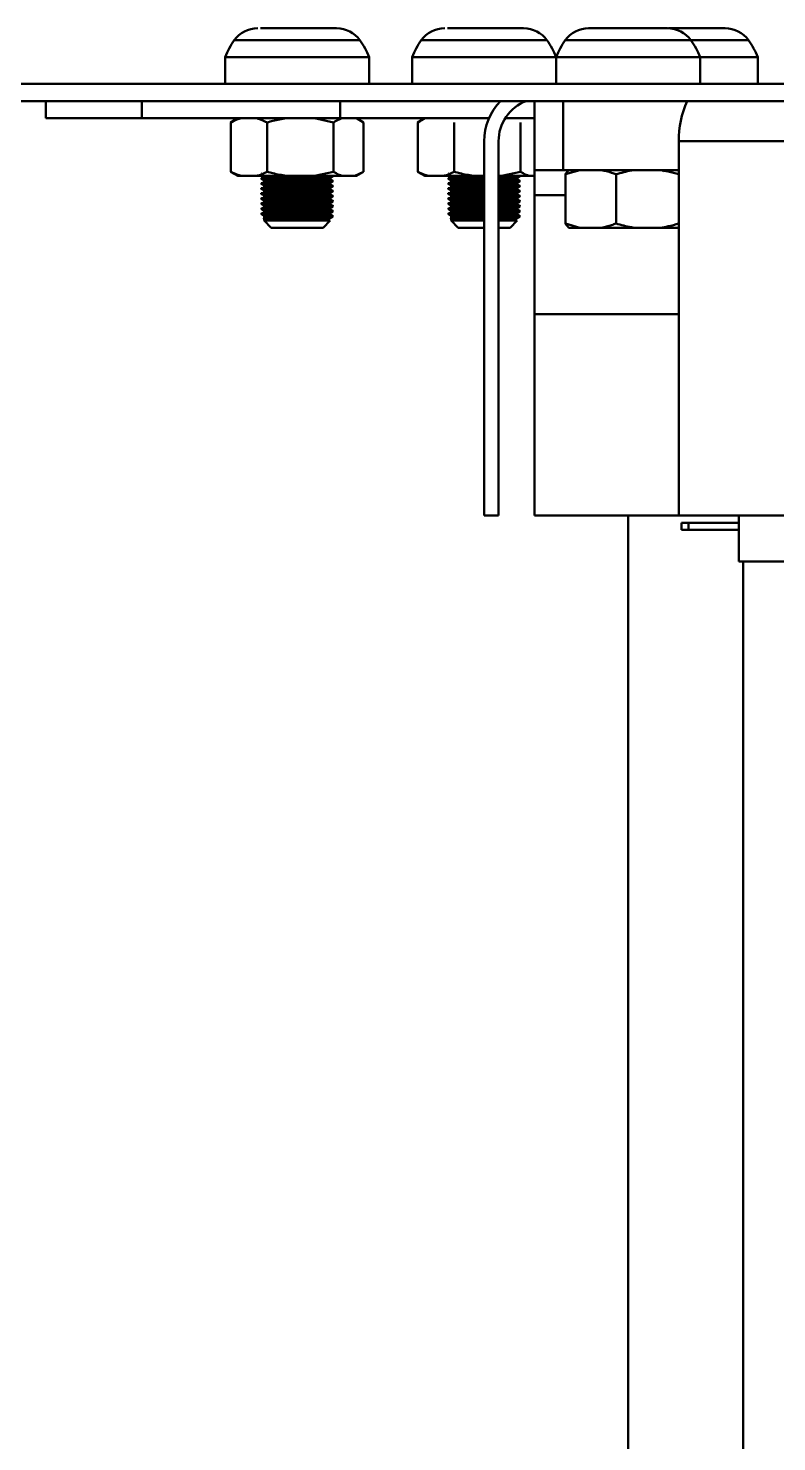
# Model space of a CAD drawing. Header units: millimetres. Extents: x 263 to 2983, y 441 to 2500.
# Drawn here: x 462.5 to 514.5, y 2391.8 to 2489.9 of the extents above; entities that cross this region are included whole.
import ezdxf

# ---------------------------------------------------------------- set-up
doc = ezdxf.new("R2010")
doc.units = ezdxf.units.MM
doc.header["$LTSCALE"] = 0.5
doc.layers.add('BOL', color=7, linetype='Continuous', lineweight=50)

msp = doc.modelspace()

# ---------------------------------------------------------------- linework, layer by layer
at = {"layer": 'BOL'}
for p, q in [((478.63, 2489.95), (482.205, 2489.95)), ((481.536, 2489.95), (481.976, 2489.95)), ((482.205, 2489.95), (483.903, 2489.95)), ((491.62, 2489.95), (495.196, 2489.95)), ((494.527, 2489.95), (494.966, 2489.95)), ((495.196, 2489.95), (496.894, 2489.95)), ((501.414, 2489.95), (503.321, 2489.95)), ((503.321, 2489.95), (506.764, 2489.95)), ((506.764, 2489.95), (506.894, 2489.95)), ((506.966, 2489.95), (507.606, 2489.95)), ((507.606, 2489.95), (510.838, 2489.95)), ((510.838, 2489.95), (510.894, 2489.95)), ((476.799, 2489.116), (477.127, 2489.116)), ((477.127, 2489.116), (485.528, 2489.116)), ((489.79, 2489.116), (490.118, 2489.116)), ((490.118, 2489.116), (498.518, 2489.116)), ((499.79, 2489.116), (502.827, 2489.116)), ((502.827, 2489.116), (508.518, 2489.116)), ((508.518, 2489.116), (512.518, 2489.116)), ((476.163, 2487.95), (476.163, 2486.096)), ((476.163, 2487.95), (476.539, 2487.95)), ((476.539, 2487.95), (486.163, 2487.95)), ((486.163, 2486.096), (486.163, 2487.95)), ((489.154, 2487.95), (489.154, 2486.096)), ((489.154, 2487.95), (489.53, 2487.95)), ((489.53, 2487.95), (499.154, 2487.95)), ((499.154, 2487.95), (499.154, 2486.096)), ((499.154, 2487.95), (502.633, 2487.95)), ((502.633, 2487.95), (509.154, 2487.95)), ((509.154, 2486.096), (509.154, 2487.95)), ((509.154, 2487.95), (513.154, 2487.95)), ((513.154, 2486.096), (513.154, 2487.95)), ((1174.154, 2486.096), (444.154, 2486.096)), ((1174.154, 2484.896), (444.154, 2484.896)), ((463.712, 2484.896), (463.712, 2483.696)), ((470.373, 2483.696), (470.373, 2484.896)), ((484.154, 2483.696), (484.154, 2484.896)), ((497.654, 2480.096), (497.654, 2484.896)), ((499.654, 2484.896), (499.654, 2480.096)), ((470.373, 2483.696), (463.712, 2483.696)), ((484.154, 2483.696), (470.373, 2483.696)), ((477.045, 2483.696), (476.545, 2483.407)), ((476.68, 2483.469), (476.552, 2483.407)), ((482.364, 2483.696), (483.69, 2483.407)), ((494.488, 2483.696), (484.154, 2483.696)), ((485.782, 2483.407), (485.282, 2483.696)), ((485.647, 2483.469), (485.775, 2483.407)), ((490.035, 2483.696), (489.535, 2483.407)), ((489.67, 2483.469), (489.542, 2483.407)), ((497.654, 2483.696), (495.616, 2483.696)), ((476.552, 2483.407), (476.552, 2479.985)), ((479.078, 2483.407), (479.078, 2479.985)), ((483.69, 2483.407), (483.69, 2479.985)), ((485.775, 2483.407), (485.775, 2479.985)), ((489.542, 2483.407), (489.542, 2479.985)), ((492.068, 2483.407), (492.068, 2479.985)), ((496.68, 2483.407), (496.68, 2479.985)), ((494.154, 2456.096), (494.154, 2482.096)), ((495.154, 2482.096), (495.154, 2456.096)), ((507.683, 2456.096), (507.683, 2482.096)), ((581.552, 2482.096), (507.683, 2482.096)), ((476.545, 2479.985), (477.045, 2479.696)), ((476.68, 2479.923), (476.552, 2479.985)), ((477.278, 2479.696), (477.045, 2479.696)), ((477.278, 2479.696), (478.352, 2479.696)), ((480.403, 2479.696), (478.352, 2479.696)), ((478.727, 2479.883), (478.702, 2479.869)), ((478.863, 2479.696), (478.863, 2479.637)), ((480.403, 2479.696), (482.364, 2479.696)), ((482.364, 2479.696), (483.69, 2479.985)), ((484.289, 2479.696), (482.364, 2479.696)), ((483.463, 2479.462), (483.463, 2479.548)), ((484.289, 2479.696), (485.176, 2479.696)), ((485.176, 2479.696), (485.775, 2479.985)), ((485.282, 2479.696), (485.176, 2479.696)), ((485.282, 2479.696), (485.782, 2479.985)), ((489.535, 2479.985), (490.035, 2479.696)), ((489.67, 2479.923), (489.542, 2479.985)), ((490.268, 2479.696), (490.035, 2479.696)), ((490.268, 2479.696), (491.342, 2479.696)), ((493.393, 2479.696), (491.342, 2479.696)), ((491.717, 2479.883), (491.692, 2479.869)), ((491.854, 2479.696), (491.854, 2479.637)), ((493.393, 2479.696), (494.154, 2479.696)), ((495.154, 2479.696), (495.355, 2479.696)), ((495.355, 2479.696), (496.68, 2479.985)), ((497.279, 2479.696), (495.355, 2479.696)), ((496.454, 2479.462), (496.454, 2479.548)), ((497.279, 2479.696), (497.654, 2479.696)), ((497.654, 2480.096), (499.654, 2480.096)), ((497.654, 2480.096), (497.654, 2478.365)), ((499.654, 2480.096), (507.683, 2480.096)), ((500.811, 2480.096), (499.801, 2479.807)), ((499.801, 2476.385), (499.801, 2479.807)), ((503.316, 2476.385), (503.316, 2479.807)), ((507.669, 2476.385), (507.669, 2479.807)), ((478.863, 2479.374), (478.863, 2479.287)), ((478.863, 2479.024), (478.863, 2478.937)), ((478.863, 2478.674), (478.863, 2478.587)), ((483.463, 2479.112), (483.463, 2479.198)), ((483.463, 2478.762), (483.463, 2478.848)), ((491.854, 2479.374), (491.854, 2479.287)), ((491.854, 2479.024), (491.854, 2478.937)), ((491.854, 2478.674), (491.854, 2478.587)), ((496.454, 2479.112), (496.454, 2479.198)), ((496.454, 2478.762), (496.454, 2478.848)), ((478.863, 2478.324), (478.863, 2478.237)), ((478.863, 2477.974), (478.863, 2477.887)), ((478.863, 2477.624), (478.863, 2477.537)), ((483.463, 2478.412), (483.463, 2478.498)), ((483.463, 2478.062), (483.463, 2478.148)), ((483.463, 2477.712), (483.463, 2477.798)), ((491.854, 2478.324), (491.854, 2478.237)), ((491.854, 2477.974), (491.854, 2477.887)), ((491.854, 2477.624), (491.854, 2477.537)), ((496.454, 2478.412), (496.454, 2478.498)), ((496.454, 2478.062), (496.454, 2478.148)), ((496.454, 2477.712), (496.454, 2477.798)), ((497.654, 2470.096), (497.654, 2478.365)), ((497.654, 2478.365), (499.801, 2478.365)), ((478.861, 2476.705), (478.861, 2476.749)), ((478.863, 2477.274), (478.863, 2477.187)), ((478.863, 2476.924), (478.863, 2476.751)), ((478.863, 2476.704), (478.863, 2476.596)), ((478.863, 2476.596), (479.363, 2476.096)), ((478.863, 2476.596), (483.463, 2476.596)), ((482.963, 2476.096), (483.463, 2476.596)), ((483.463, 2477.362), (483.463, 2477.448)), ((483.463, 2477.012), (483.463, 2477.098)), ((491.851, 2476.705), (491.851, 2476.749)), ((491.854, 2477.274), (491.854, 2477.187)), ((491.854, 2476.924), (491.854, 2476.751)), ((491.854, 2476.704), (491.854, 2476.596)), ((491.854, 2476.596), (492.354, 2476.096)), ((491.854, 2476.596), (492.027, 2476.596)), ((492.027, 2476.596), (494.154, 2476.596)), ((495.154, 2476.596), (496.454, 2476.596)), ((495.954, 2476.096), (496.454, 2476.596)), ((496.454, 2477.362), (496.454, 2477.448)), ((496.454, 2477.012), (496.454, 2477.098)), ((479.363, 2476.096), (482.963, 2476.096)), ((492.354, 2476.096), (492.489, 2476.096)), ((492.489, 2476.096), (494.154, 2476.096)), ((495.154, 2476.096), (495.954, 2476.096)), ((500.811, 2476.096), (499.801, 2476.385)), ((500.042, 2476.096), (500.811, 2476.096)), ((502.306, 2476.096), (500.811, 2476.096)), ((502.306, 2476.096), (504.567, 2476.096)), ((506.418, 2476.096), (504.567, 2476.096)), ((506.418, 2476.096), (507.658, 2476.096)), ((497.654, 2470.096), (507.683, 2470.096)), ((497.654, 2456.096), (497.654, 2470.096)), ((495.154, 2456.096), (494.154, 2456.096)), ((497.654, 2456.096), (507.683, 2456.096)), ((504.154, 2456.096), (504.154, 2283.896)), ((585.625, 2456.096), (507.683, 2456.096)), ((511.854, 2456.096), (511.854, 2452.896)), ((507.854, 2455.096), (507.854, 2455.596)), ((507.854, 2455.596), (508.354, 2455.596)), ((508.354, 2455.096), (507.854, 2455.096)), ((508.354, 2455.596), (508.354, 2455.096)), ((508.354, 2455.596), (511.854, 2455.596)), ((508.354, 2455.096), (511.854, 2455.096)), ((511.854, 2452.896), (541.654, 2452.896)), ((512.154, 2283.896), (512.154, 2452.896))]:
    msp.add_line(p, q, dxfattribs=at)
at = {"layer": 'BOL', "flags": 128}
for points in [[(478.861, 2476.749), (478.959, 2476.81), (479.036, 2476.858)], [(491.879, 2477.178), (491.786, 2477.124), (491.692, 2477.069)]]:
    msp.add_lwpolyline(points, dxfattribs=at)
at = {"layer": 'BOL'}
for centre, radius, start, end in [((478.424, 2487.95), 2, 90, 144.30754), ((483.903, 2487.95), 2, 35.69246, 90), ((491.414, 2487.95), 2, 90, 144.30754), ((496.894, 2487.95), 2, 35.69246, 90), ((501.414, 2487.95), 2, 90, 144.30754), ((506.894, 2487.95), 2, 35.69246, 90), ((510.894, 2487.95), 2, 35.69246, 90), ((481.163, 2485.981), 5.373, 144.30754, 158.51369), ((481.163, 2485.981), 5.373, 21.48631, 35.69246), ((494.154, 2485.981), 5.373, 144.30754, 158.51369), ((494.154, 2485.981), 5.373, 21.48631, 35.69246), ((504.154, 2485.981), 5.373, 144.30754, 158.51369), ((504.154, 2485.981), 5.373, 21.48631, 35.69246), ((508.154, 2485.981), 5.373, 21.48631, 35.69246), ((498.154, 2482.096), 4, 135.573, 180), ((498.154, 2482.096), 3, 111.03947, 180), ((514.203, 2482.223), 6.521, 155.80304, 181.11586)]:
    msp.add_arc(centre, radius, start, end, dxfattribs=at)
for points, knots in [([(476.552, 2483.407), (476.693, 2483.478), (476.933, 2483.597), (477.178, 2483.667), (477.278, 2483.696)], [0, 0, 0, 0, 0.592719, 1, 1, 1, 1]), ([(478.352, 2483.696), (478.388, 2483.686), (478.633, 2483.621), (478.873, 2483.506), (479.078, 2483.407)], [0, 0, 0, 0, 0.146023, 1, 1, 1, 1]), ([(479.078, 2483.407), (479.213, 2483.445), (479.649, 2483.568), (480.095, 2483.643), (480.403, 2483.696)], [0, 0, 0, 0, 0.30973, 1, 1, 1, 1]), ([(483.69, 2483.407), (483.751, 2483.445), (483.948, 2483.568), (484.15, 2483.643), (484.289, 2483.696)], [0, 0, 0, 0, 0.309702, 1, 1, 1, 1]), ([(476.552, 2479.985), (476.693, 2479.914), (476.933, 2479.795), (477.178, 2479.725), (477.278, 2479.696)], [0, 0, 0, 0, 0.592717, 1, 1, 1, 1]), ([(478.352, 2479.696), (478.388, 2479.705), (478.633, 2479.77), (478.873, 2479.886), (479.078, 2479.985)], [0, 0, 0, 0, 0.1460201, 1, 1, 1, 1]), ([(478.749, 2479.519), (478.718, 2479.522), (478.601, 2479.532), (478.808, 2479.548), (479.31, 2479.569), (480.068, 2479.591), (481.019, 2479.611), (482.063, 2479.634), (482.945, 2479.659), (483.494, 2479.677), (483.567, 2479.69), (483.597, 2479.696)], [0, 0, 0, 0, 0.043469, 0.170401, 0.285247, 0.403449, 0.517378, 0.654082, 0.791788, 0.911054, 1, 1, 1, 1]), ([(478.768, 2479.473), (478.729, 2479.476), (478.6, 2479.488), (478.805, 2479.505), (479.31, 2479.525), (480.068, 2479.547), (481.019, 2479.567), (482.062, 2479.591), (482.948, 2479.615), (483.527, 2479.635), (483.603, 2479.65), (483.641, 2479.657)], [0, 0, 0, 0, 0.052787, 0.174977, 0.285531, 0.399318, 0.50899, 0.640587, 0.773148, 0.887958, 1, 1, 1, 1]), ([(478.889, 2479.628), (478.858, 2479.61), (478.797, 2479.573), (478.734, 2479.537), (478.702, 2479.519)], [0, 0, 0, 0, 0.500899, 1, 1, 1, 1]), ([(478.869, 2479.637), (478.902, 2479.644), (478.965, 2479.658), (479.417, 2479.677), (479.851, 2479.69), (480.049, 2479.696)], [0, 0, 0, 0, 0.36866, 0.713314, 1, 1, 1, 1]), ([(478.869, 2479.374), (478.901, 2479.382), (478.962, 2479.396), (479.459, 2479.416), (480.149, 2479.438), (481.031, 2479.458), (481.993, 2479.481), (482.812, 2479.506), (483.348, 2479.526), (483.418, 2479.541), (483.453, 2479.548)], [0, 0, 0, 0, 0.125329, 0.242497, 0.363105, 0.479334, 0.618807, 0.759307, 0.880981, 1, 1, 1, 1]), ([(479.078, 2479.985), (479.213, 2479.947), (479.649, 2479.824), (480.095, 2479.748), (480.403, 2479.696)], [0, 0, 0, 0, 0.309726, 1, 1, 1, 1]), ([(483.462, 2479.548), (483.494, 2479.566), (483.557, 2479.602), (483.62, 2479.639), (483.652, 2479.657)], [0, 0, 0, 0, 0.498103, 1, 1, 1, 1]), ([(483.69, 2479.985), (483.751, 2479.947), (483.948, 2479.824), (484.15, 2479.748), (484.289, 2479.696)], [0, 0, 0, 0, 0.309698, 1, 1, 1, 1]), ([(489.542, 2479.985), (489.684, 2479.914), (489.923, 2479.795), (490.168, 2479.725), (490.268, 2479.696)], [0, 0, 0, 0, 0.59276, 1, 1, 1, 1]), ([(491.342, 2479.696), (491.378, 2479.705), (491.623, 2479.77), (491.863, 2479.886), (492.068, 2479.985)], [0, 0, 0, 0, 0.145944, 1, 1, 1, 1]), ([(491.739, 2479.519), (491.709, 2479.522), (491.591, 2479.532), (491.798, 2479.548), (492.301, 2479.569), (493.056, 2479.591), (493.727, 2479.605), (494.088, 2479.613), (494.154, 2479.615)], [0, 0, 0, 0, 0.080063, 0.313929, 0.525519, 0.743329, 0.953217, 1, 1, 1, 1]), ([(491.758, 2479.473), (491.719, 2479.476), (491.59, 2479.488), (491.796, 2479.505), (492.301, 2479.525), (493.056, 2479.547), (493.727, 2479.561), (494.088, 2479.569), (494.154, 2479.571)], [0, 0, 0, 0, 0.098954, 0.328018, 0.535263, 0.7486, 0.954177, 1, 1, 1, 1]), ([(491.879, 2479.628), (491.849, 2479.61), (491.788, 2479.573), (491.724, 2479.537), (491.692, 2479.519)], [0, 0, 0, 0, 0.500919, 1, 1, 1, 1]), ([(491.86, 2479.637), (491.892, 2479.644), (491.955, 2479.658), (492.408, 2479.677), (492.842, 2479.69), (493.039, 2479.696)], [0, 0, 0, 0, 0.368647, 0.71335, 1, 1, 1, 1]), ([(492.068, 2479.985), (492.203, 2479.947), (492.639, 2479.824), (493.085, 2479.748), (493.393, 2479.696)], [0, 0, 0, 0, 0.3097, 1, 1, 1, 1]), ([(495.154, 2479.638), (495.427, 2479.645), (495.978, 2479.66), (496.483, 2479.677), (496.556, 2479.69), (496.588, 2479.696)], [0, 0, 0, 0, 0.360623, 0.726893, 1, 1, 1, 1]), ([(495.154, 2479.594), (495.428, 2479.602), (495.98, 2479.616), (496.515, 2479.635), (496.593, 2479.65), (496.631, 2479.657)], [0, 0, 0, 0, 0.332591, 0.670391, 1, 1, 1, 1]), ([(495.154, 2479.487), (495.379, 2479.494), (495.861, 2479.508), (496.335, 2479.526), (496.407, 2479.541), (496.443, 2479.548)], [0, 0, 0, 0, 0.307828, 0.657716, 1, 1, 1, 1]), ([(496.453, 2479.548), (496.484, 2479.566), (496.547, 2479.602), (496.611, 2479.639), (496.642, 2479.657)], [0, 0, 0, 0, 0.498081, 1, 1, 1, 1]), ([(496.68, 2479.985), (496.741, 2479.947), (496.938, 2479.824), (497.14, 2479.748), (497.279, 2479.696)], [0, 0, 0, 0, 0.309731, 1, 1, 1, 1]), ([(499.801, 2479.807), (499.826, 2479.845), (499.905, 2479.968), (499.986, 2480.043), (500.042, 2480.096)], [0, 0, 0, 0, 0.309671, 1, 1, 1, 1]), ([(503.316, 2479.807), (503.213, 2479.845), (502.881, 2479.968), (502.541, 2480.043), (502.306, 2480.096)], [0, 0, 0, 0, 0.309665, 1, 1, 1, 1]), ([(504.567, 2480.096), (504.505, 2480.086), (504.083, 2480.021), (503.669, 2479.906), (503.316, 2479.807)], [0, 0, 0, 0, 0.146025, 1, 1, 1, 1]), ([(507.669, 2479.807), (507.424, 2479.878), (507.012, 2479.997), (506.59, 2480.067), (506.418, 2480.096)], [0, 0, 0, 0, 0.592739, 1, 1, 1, 1]), ([(506.64, 2480.007), (506.609, 2480.025), (506.557, 2480.055), (506.506, 2480.085), (506.486, 2480.096)], [0, 0, 0, 0, 0.61434, 1, 1, 1, 1]), ([(478.748, 2479.169), (478.718, 2479.172), (478.601, 2479.182), (478.808, 2479.198), (479.31, 2479.219), (480.068, 2479.241), (481.02, 2479.261), (482.058, 2479.284), (482.961, 2479.309), (483.497, 2479.329), (483.714, 2479.346), (483.641, 2479.354), (483.634, 2479.355)], [0, 0, 0, 0, 0.041411, 0.162501, 0.272061, 0.384824, 0.49351, 0.623923, 0.755291, 0.869069, 0.987505, 1, 1, 1, 1]), ([(478.748, 2478.819), (478.718, 2478.822), (478.601, 2478.832), (478.808, 2478.848), (479.31, 2478.869), (480.068, 2478.891), (481.02, 2478.911), (482.058, 2478.934), (482.961, 2478.959), (483.497, 2478.979), (483.714, 2478.996), (483.641, 2479.004), (483.634, 2479.005)], [0, 0, 0, 0, 0.041366, 0.16246, 0.272024, 0.38479, 0.493479, 0.623896, 0.755268, 0.869049, 0.98749, 1, 1, 1, 1]), ([(478.748, 2478.469), (478.718, 2478.472), (478.601, 2478.482), (478.808, 2478.498), (479.31, 2478.519), (480.068, 2478.541), (481.02, 2478.561), (482.058, 2478.584), (482.961, 2478.609), (483.497, 2478.629), (483.714, 2478.646), (483.641, 2478.654), (483.634, 2478.655)], [0, 0, 0, 0, 0.04131, 0.162409, 0.271978, 0.384749, 0.493443, 0.623865, 0.755243, 0.869029, 0.987475, 1, 1, 1, 1]), ([(478.768, 2479.123), (478.729, 2479.126), (478.6, 2479.138), (478.805, 2479.155), (479.31, 2479.175), (480.068, 2479.197), (481.019, 2479.217), (482.062, 2479.241), (482.948, 2479.265), (483.527, 2479.285), (483.603, 2479.3), (483.641, 2479.307)], [0, 0, 0, 0, 0.052729, 0.174924, 0.285484, 0.399276, 0.508953, 0.640556, 0.773123, 0.887939, 1, 1, 1, 1]), ([(478.768, 2478.773), (478.729, 2478.776), (478.6, 2478.788), (478.805, 2478.805), (479.31, 2478.825), (480.068, 2478.847), (481.019, 2478.867), (482.062, 2478.891), (482.948, 2478.915), (483.527, 2478.935), (483.603, 2478.95), (483.641, 2478.957)], [0, 0, 0, 0, 0.052671, 0.174872, 0.285437, 0.399234, 0.508916, 0.640524, 0.773097, 0.887918, 1, 1, 1, 1]), ([(478.768, 2478.423), (478.729, 2478.426), (478.6, 2478.438), (478.805, 2478.455), (479.31, 2478.475), (480.068, 2478.497), (481.019, 2478.517), (482.062, 2478.541), (482.948, 2478.565), (483.527, 2478.585), (483.603, 2478.6), (483.641, 2478.607)], [0, 0, 0, 0, 0.052614, 0.174822, 0.285394, 0.399197, 0.508886, 0.640503, 0.773084, 0.887911, 1, 1, 1, 1]), ([(478.889, 2479.278), (478.858, 2479.26), (478.797, 2479.223), (478.734, 2479.187), (478.702, 2479.169)], [0, 0, 0, 0, 0.500857, 1, 1, 1, 1]), ([(478.889, 2478.928), (478.858, 2478.91), (478.797, 2478.874), (478.733, 2478.837), (478.702, 2478.819)], [0, 0, 0, 0, 0.500702, 1, 1, 1, 1]), ([(478.889, 2478.578), (478.858, 2478.56), (478.796, 2478.524), (478.733, 2478.487), (478.702, 2478.469)], [0, 0, 0, 0, 0.500546, 1, 1, 1, 1]), ([(478.717, 2479.473), (478.748, 2479.455), (478.812, 2479.418), (478.873, 2479.382), (478.903, 2479.364)], [0, 0, 0, 0, 0.5011184, 1, 1, 1, 1]), ([(478.717, 2479.123), (478.748, 2479.105), (478.812, 2479.068), (478.873, 2479.032), (478.903, 2479.014)], [0, 0, 0, 0, 0.500896, 1, 1, 1, 1]), ([(478.717, 2478.773), (478.748, 2478.755), (478.811, 2478.718), (478.873, 2478.682), (478.903, 2478.664)], [0, 0, 0, 0, 0.500914, 1, 1, 1, 1]), ([(478.869, 2479.287), (478.901, 2479.294), (478.962, 2479.308), (479.459, 2479.328), (480.149, 2479.35), (481.031, 2479.37), (481.99, 2479.394), (482.824, 2479.418), (483.319, 2479.438), (483.52, 2479.455), (483.453, 2479.463), (483.447, 2479.464)], [0, 0, 0, 0, 0.122894, 0.237787, 0.356052, 0.470024, 0.606788, 0.744559, 0.863869, 0.988074, 1, 1, 1, 1]), ([(478.869, 2479.024), (478.901, 2479.032), (478.962, 2479.046), (479.459, 2479.066), (480.149, 2479.088), (481.031, 2479.108), (481.993, 2479.131), (482.812, 2479.156), (483.348, 2479.176), (483.418, 2479.191), (483.453, 2479.198)], [0, 0, 0, 0, 0.125318, 0.242476, 0.363074, 0.479293, 0.618755, 0.759242, 0.880906, 1, 1, 1, 1]), ([(478.869, 2478.937), (478.901, 2478.944), (478.962, 2478.958), (479.459, 2478.978), (480.149, 2479), (481.031, 2479.02), (481.99, 2479.044), (482.824, 2479.068), (483.319, 2479.088), (483.52, 2479.105), (483.453, 2479.113), (483.447, 2479.114)], [0, 0, 0, 0, 0.122884, 0.237767, 0.356023, 0.469985, 0.606738, 0.744498, 0.863798, 0.987992, 1, 1, 1, 1]), ([(478.869, 2478.674), (478.901, 2478.682), (478.962, 2478.696), (479.459, 2478.716), (480.149, 2478.738), (481.031, 2478.758), (481.993, 2478.781), (482.812, 2478.806), (483.348, 2478.826), (483.418, 2478.841), (483.453, 2478.848)], [0, 0, 0, 0, 0.125307, 0.242455, 0.363043, 0.479252, 0.618702, 0.759177, 0.88083, 1, 1, 1, 1]), ([(478.869, 2478.587), (478.901, 2478.594), (478.962, 2478.608), (479.459, 2478.628), (480.149, 2478.65), (481.031, 2478.67), (481.99, 2478.694), (482.824, 2478.718), (483.32, 2478.738), (483.52, 2478.755), (483.453, 2478.763), (483.447, 2478.764)], [0, 0, 0, 0, 0.122874, 0.237747, 0.355993, 0.469946, 0.606687, 0.744435, 0.863726, 0.98791, 1, 1, 1, 1]), ([(483.462, 2479.198), (483.494, 2479.216), (483.557, 2479.252), (483.62, 2479.289), (483.652, 2479.307)], [0, 0, 0, 0, 0.498191, 1, 1, 1, 1]), ([(483.462, 2478.848), (483.494, 2478.866), (483.557, 2478.902), (483.62, 2478.939), (483.652, 2478.957)], [0, 0, 0, 0, 0.498515, 1, 1, 1, 1]), ([(483.462, 2478.498), (483.494, 2478.516), (483.557, 2478.552), (483.62, 2478.589), (483.652, 2478.607)], [0, 0, 0, 0, 0.498837, 1, 1, 1, 1]), ([(483.651, 2479.355), (483.62, 2479.373), (483.557, 2479.409), (483.495, 2479.445), (483.463, 2479.463)], [0, 0, 0, 0, 0.5032787, 1, 1, 1, 1]), ([(483.651, 2479.005), (483.62, 2479.023), (483.557, 2479.059), (483.494, 2479.095), (483.463, 2479.113)], [0, 0, 0, 0, 0.503565, 1, 1, 1, 1]), ([(483.651, 2478.655), (483.62, 2478.673), (483.557, 2478.709), (483.494, 2478.745), (483.463, 2478.763)], [0, 0, 0, 0, 0.503838, 1, 1, 1, 1]), ([(491.739, 2479.169), (491.709, 2479.172), (491.591, 2479.182), (491.798, 2479.198), (492.301, 2479.219), (493.056, 2479.241), (493.727, 2479.255), (494.088, 2479.263), (494.154, 2479.265)], [0, 0, 0, 0, 0.079982, 0.313868, 0.525477, 0.743306, 0.953213, 1, 1, 1, 1]), ([(491.739, 2478.819), (491.709, 2478.822), (491.591, 2478.832), (491.798, 2478.848), (492.301, 2478.869), (493.056, 2478.891), (493.727, 2478.905), (494.088, 2478.913), (494.154, 2478.915)], [0, 0, 0, 0, 0.079879, 0.313791, 0.525424, 0.743278, 0.953207, 1, 1, 1, 1]), ([(491.739, 2478.469), (491.709, 2478.472), (491.591, 2478.482), (491.798, 2478.498), (492.301, 2478.519), (493.056, 2478.541), (493.727, 2478.555), (494.088, 2478.563), (494.154, 2478.565)], [0, 0, 0, 0, 0.079798, 0.313731, 0.525382, 0.743255, 0.953203, 1, 1, 1, 1]), ([(491.758, 2479.123), (491.719, 2479.126), (491.59, 2479.138), (491.796, 2479.155), (492.301, 2479.175), (493.056, 2479.197), (493.727, 2479.211), (494.088, 2479.219), (494.154, 2479.221)], [0, 0, 0, 0, 0.098853, 0.327942, 0.53521, 0.748571, 0.954172, 1, 1, 1, 1]), ([(491.758, 2478.773), (491.719, 2478.776), (491.59, 2478.788), (491.796, 2478.805), (492.301, 2478.825), (493.056, 2478.847), (493.727, 2478.861), (494.088, 2478.869), (494.154, 2478.871)], [0, 0, 0, 0, 0.098754, 0.327868, 0.535159, 0.748544, 0.954167, 1, 1, 1, 1]), ([(491.879, 2479.278), (491.849, 2479.26), (491.787, 2479.223), (491.724, 2479.187), (491.692, 2479.169)], [0, 0, 0, 0, 0.5008009, 1, 1, 1, 1]), ([(491.879, 2478.928), (491.848, 2478.91), (491.787, 2478.874), (491.724, 2478.837), (491.692, 2478.819)], [0, 0, 0, 0, 0.5007266, 1, 1, 1, 1]), ([(491.879, 2478.578), (491.848, 2478.56), (491.787, 2478.524), (491.724, 2478.487), (491.692, 2478.469)], [0, 0, 0, 0, 0.500574, 1, 1, 1, 1]), ([(491.707, 2479.473), (491.739, 2479.455), (491.802, 2479.418), (491.863, 2479.382), (491.894, 2479.364)], [0, 0, 0, 0, 0.501155, 1, 1, 1, 1]), ([(491.707, 2479.123), (491.739, 2479.105), (491.802, 2479.068), (491.863, 2479.032), (491.894, 2479.014)], [0, 0, 0, 0, 0.50101, 1, 1, 1, 1]), ([(491.707, 2478.773), (491.739, 2478.755), (491.802, 2478.718), (491.863, 2478.682), (491.894, 2478.664)], [0, 0, 0, 0, 0.500719, 1, 1, 1, 1]), ([(491.86, 2479.374), (491.891, 2479.382), (491.952, 2479.396), (492.45, 2479.416), (493.138, 2479.438), (493.759, 2479.452), (494.093, 2479.46), (494.154, 2479.462)], [0, 0, 0, 0, 0.24805, 0.479989, 0.718685, 0.948736, 1, 1, 1, 1]), ([(491.86, 2479.287), (491.891, 2479.294), (491.952, 2479.308), (492.45, 2479.328), (493.138, 2479.351), (493.759, 2479.364), (494.093, 2479.373), (494.154, 2479.374)], [0, 0, 0, 0, 0.24805, 0.479989, 0.718685, 0.948736, 1, 1, 1, 1]), ([(491.86, 2479.024), (491.891, 2479.032), (491.952, 2479.046), (492.45, 2479.066), (493.138, 2479.088), (493.759, 2479.102), (494.093, 2479.11), (494.154, 2479.112)], [0, 0, 0, 0, 0.24805, 0.479989, 0.718685, 0.948736, 1, 1, 1, 1]), ([(491.86, 2478.937), (491.891, 2478.944), (491.952, 2478.958), (492.45, 2478.978), (493.138, 2479.001), (493.759, 2479.014), (494.093, 2479.023), (494.154, 2479.024)], [0, 0, 0, 0, 0.24805, 0.479989, 0.718685, 0.948736, 1, 1, 1, 1]), ([(491.86, 2478.674), (491.891, 2478.682), (491.952, 2478.696), (492.45, 2478.716), (493.138, 2478.738), (493.759, 2478.752), (494.093, 2478.76), (494.154, 2478.762)], [0, 0, 0, 0, 0.24805, 0.479989, 0.718685, 0.948736, 1, 1, 1, 1]), ([(491.86, 2478.587), (491.891, 2478.594), (491.952, 2478.608), (492.45, 2478.628), (493.138, 2478.651), (493.759, 2478.664), (494.093, 2478.673), (494.154, 2478.674)], [0, 0, 0, 0, 0.24805, 0.479989, 0.718685, 0.948736, 1, 1, 1, 1]), ([(495.154, 2479.4), (495.382, 2479.406), (495.87, 2479.42), (496.306, 2479.438), (496.51, 2479.455), (496.443, 2479.463), (496.438, 2479.464)], [0, 0, 0, 0, 0.291241, 0.622275, 0.966915, 1, 1, 1, 1]), ([(495.154, 2479.288), (495.431, 2479.295), (495.99, 2479.31), (496.485, 2479.329), (496.704, 2479.346), (496.631, 2479.354), (496.624, 2479.355)], [0, 0, 0, 0, 0.314027, 0.632972, 0.964975, 1, 1, 1, 1]), ([(495.154, 2479.244), (495.428, 2479.252), (495.98, 2479.266), (496.515, 2479.285), (496.593, 2479.3), (496.631, 2479.307)], [0, 0, 0, 0, 0.332576, 0.67036, 1, 1, 1, 1]), ([(495.154, 2479.137), (495.379, 2479.144), (495.861, 2479.158), (496.335, 2479.176), (496.407, 2479.191), (496.443, 2479.198)], [0, 0, 0, 0, 0.3077527, 0.6575549, 1, 1, 1, 1]), ([(495.154, 2479.05), (495.382, 2479.056), (495.87, 2479.07), (496.306, 2479.088), (496.51, 2479.105), (496.443, 2479.113), (496.437, 2479.114)], [0, 0, 0, 0, 0.291173, 0.622131, 0.966691, 1, 1, 1, 1]), ([(495.154, 2478.938), (495.431, 2478.945), (495.99, 2478.96), (496.485, 2478.979), (496.704, 2478.996), (496.631, 2479.004), (496.624, 2479.005)], [0, 0, 0, 0, 0.314013, 0.632945, 0.964933, 1, 1, 1, 1]), ([(495.154, 2478.894), (495.428, 2478.902), (495.98, 2478.916), (496.515, 2478.935), (496.593, 2478.95), (496.631, 2478.957)], [0, 0, 0, 0, 0.332562, 0.670332, 1, 1, 1, 1]), ([(495.154, 2478.787), (495.379, 2478.794), (495.861, 2478.808), (496.335, 2478.826), (496.407, 2478.841), (496.443, 2478.848)], [0, 0, 0, 0, 0.307692, 0.657424, 1, 1, 1, 1]), ([(495.154, 2478.7), (495.382, 2478.706), (495.87, 2478.72), (496.306, 2478.738), (496.51, 2478.755), (496.443, 2478.763), (496.437, 2478.764)], [0, 0, 0, 0, 0.2911056, 0.6219862, 0.966466, 1, 1, 1, 1]), ([(495.154, 2478.588), (495.431, 2478.595), (495.99, 2478.61), (496.485, 2478.629), (496.704, 2478.646), (496.631, 2478.654), (496.624, 2478.655)], [0, 0, 0, 0, 0.314001, 0.632919, 0.964894, 1, 1, 1, 1]), ([(495.154, 2478.544), (495.428, 2478.552), (495.98, 2478.566), (496.515, 2478.585), (496.593, 2478.6), (496.631, 2478.607)], [0, 0, 0, 0, 0.3325478, 0.6703036, 1, 1, 1, 1]), ([(496.453, 2479.198), (496.484, 2479.216), (496.547, 2479.252), (496.611, 2479.289), (496.642, 2479.307)], [0, 0, 0, 0, 0.498406, 1, 1, 1, 1]), ([(496.453, 2478.848), (496.484, 2478.866), (496.547, 2478.902), (496.611, 2478.939), (496.642, 2478.957)], [0, 0, 0, 0, 0.498496, 1, 1, 1, 1]), ([(496.453, 2478.498), (496.484, 2478.516), (496.547, 2478.552), (496.611, 2478.589), (496.642, 2478.607)], [0, 0, 0, 0, 0.498824, 1, 1, 1, 1]), ([(496.642, 2479.355), (496.61, 2479.373), (496.547, 2479.409), (496.485, 2479.445), (496.454, 2479.463)], [0, 0, 0, 0, 0.5032787, 1, 1, 1, 1]), ([(496.642, 2479.005), (496.61, 2479.023), (496.547, 2479.059), (496.485, 2479.095), (496.454, 2479.113)], [0, 0, 0, 0, 0.503565, 1, 1, 1, 1]), ([(496.642, 2478.655), (496.61, 2478.673), (496.547, 2478.709), (496.485, 2478.745), (496.454, 2478.763)], [0, 0, 0, 0, 0.503616, 1, 1, 1, 1]), ([(478.748, 2478.119), (478.718, 2478.122), (478.601, 2478.132), (478.808, 2478.148), (479.31, 2478.169), (480.068, 2478.191), (481.02, 2478.211), (482.058, 2478.234), (482.961, 2478.259), (483.497, 2478.279), (483.714, 2478.296), (483.641, 2478.304), (483.634, 2478.305)], [0, 0, 0, 0, 0.041265, 0.162366, 0.271937, 0.38471, 0.493405, 0.62383, 0.75521, 0.868997, 0.987445, 1, 1, 1, 1]), ([(478.748, 2477.769), (478.718, 2477.772), (478.601, 2477.782), (478.808, 2477.798), (479.31, 2477.819), (480.068, 2477.841), (481.02, 2477.861), (482.058, 2477.884), (482.961, 2477.909), (483.498, 2477.929), (483.714, 2477.946), (483.641, 2477.954), (483.634, 2477.955)], [0, 0, 0, 0, 0.041207, 0.162314, 0.271889, 0.384667, 0.493368, 0.623798, 0.755184, 0.868977, 0.98743, 1, 1, 1, 1]), ([(478.748, 2477.419), (478.718, 2477.422), (478.601, 2477.432), (478.808, 2477.448), (479.31, 2477.469), (480.068, 2477.491), (481.02, 2477.511), (482.058, 2477.534), (482.961, 2477.559), (483.497, 2477.579), (483.714, 2477.596), (483.641, 2477.604), (483.633, 2477.605)], [0, 0, 0, 0, 0.041165, 0.162275, 0.271853, 0.384634, 0.493338, 0.623772, 0.755162, 0.868958, 0.987414, 1, 1, 1, 1]), ([(478.768, 2478.073), (478.729, 2478.076), (478.6, 2478.088), (478.805, 2478.105), (479.31, 2478.125), (480.068, 2478.147), (481.019, 2478.167), (482.062, 2478.191), (482.948, 2478.215), (483.527, 2478.235), (483.603, 2478.25), (483.641, 2478.257)], [0, 0, 0, 0, 0.052571, 0.174783, 0.285358, 0.399165, 0.508857, 0.640478, 0.773062, 0.887893, 1, 1, 1, 1]), ([(478.767, 2477.723), (478.729, 2477.726), (478.6, 2477.738), (478.805, 2477.755), (479.31, 2477.775), (480.068, 2477.797), (481.019, 2477.817), (482.062, 2477.841), (482.948, 2477.865), (483.527, 2477.885), (483.603, 2477.9), (483.641, 2477.907)], [0, 0, 0, 0, 0.052514, 0.174731, 0.285311, 0.399122, 0.508819, 0.640446, 0.773037, 0.887873, 1, 1, 1, 1]), ([(478.767, 2477.373), (478.729, 2477.376), (478.6, 2477.388), (478.805, 2477.405), (479.31, 2477.425), (480.068, 2477.447), (481.019, 2477.467), (482.062, 2477.491), (482.948, 2477.515), (483.527, 2477.535), (483.603, 2477.55), (483.641, 2477.557)], [0, 0, 0, 0, 0.052456, 0.174678, 0.285263, 0.399081, 0.508783, 0.640415, 0.773012, 0.887853, 1, 1, 1, 1]), ([(478.889, 2478.228), (478.858, 2478.21), (478.796, 2478.174), (478.733, 2478.137), (478.702, 2478.119)], [0, 0, 0, 0, 0.500468, 1, 1, 1, 1]), ([(478.889, 2477.878), (478.858, 2477.86), (478.796, 2477.824), (478.733, 2477.787), (478.702, 2477.769)], [0, 0, 0, 0, 0.500312, 1, 1, 1, 1]), ([(478.717, 2478.423), (478.748, 2478.405), (478.811, 2478.368), (478.873, 2478.332), (478.903, 2478.314)], [0, 0, 0, 0, 0.500701, 1, 1, 1, 1]), ([(478.717, 2478.073), (478.748, 2478.055), (478.811, 2478.018), (478.873, 2477.982), (478.903, 2477.964)], [0, 0, 0, 0, 0.500606, 1, 1, 1, 1]), ([(478.717, 2477.723), (478.748, 2477.705), (478.811, 2477.668), (478.872, 2477.632), (478.903, 2477.614)], [0, 0, 0, 0, 0.5003579, 1, 1, 1, 1]), ([(478.869, 2478.324), (478.901, 2478.332), (478.962, 2478.346), (479.459, 2478.366), (480.149, 2478.388), (481.031, 2478.408), (481.993, 2478.431), (482.812, 2478.456), (483.348, 2478.476), (483.418, 2478.491), (483.453, 2478.498)], [0, 0, 0, 0, 0.125299, 0.242439, 0.363018, 0.479219, 0.618659, 0.759125, 0.88077, 1, 1, 1, 1]), ([(478.869, 2478.237), (478.901, 2478.244), (478.962, 2478.258), (479.459, 2478.278), (480.149, 2478.3), (481.031, 2478.32), (481.99, 2478.344), (482.824, 2478.368), (483.32, 2478.388), (483.52, 2478.405), (483.453, 2478.413), (483.447, 2478.414)], [0, 0, 0, 0, 0.122864, 0.237727, 0.355963, 0.469906, 0.606637, 0.744373, 0.863654, 0.987827, 1, 1, 1, 1]), ([(478.869, 2477.974), (478.901, 2477.982), (478.962, 2477.996), (479.459, 2478.016), (480.149, 2478.038), (481.031, 2478.058), (481.993, 2478.081), (482.812, 2478.106), (483.348, 2478.126), (483.418, 2478.141), (483.453, 2478.148)], [0, 0, 0, 0, 0.125288, 0.2424179, 0.3629866, 0.4791779, 0.618606, 0.7590601, 0.8806943, 1, 1, 1, 1]), ([(478.869, 2477.887), (478.901, 2477.894), (478.962, 2477.908), (479.459, 2477.928), (480.149, 2477.95), (481.031, 2477.97), (481.99, 2477.994), (482.824, 2478.018), (483.32, 2478.038), (483.52, 2478.055), (483.453, 2478.063), (483.447, 2478.064)], [0, 0, 0, 0, 0.122855, 0.237711, 0.355939, 0.469874, 0.606595, 0.744323, 0.863595, 0.98776, 1, 1, 1, 1]), ([(478.869, 2477.624), (478.901, 2477.632), (478.962, 2477.646), (479.459, 2477.666), (480.149, 2477.688), (481.031, 2477.708), (481.993, 2477.731), (482.812, 2477.756), (483.348, 2477.776), (483.418, 2477.791), (483.453, 2477.798)], [0, 0, 0, 0, 0.125277, 0.242397, 0.362956, 0.479137, 0.618553, 0.758995, 0.880619, 1, 1, 1, 1]), ([(478.869, 2477.537), (478.901, 2477.544), (478.962, 2477.558), (479.459, 2477.578), (480.149, 2477.6), (481.031, 2477.62), (481.99, 2477.644), (482.824, 2477.668), (483.32, 2477.688), (483.52, 2477.705), (483.453, 2477.713), (483.447, 2477.714)], [0, 0, 0, 0, 0.122845, 0.237691, 0.355909, 0.469835, 0.606545, 0.74426, 0.863523, 0.987677, 1, 1, 1, 1]), ([(483.462, 2478.148), (483.494, 2478.166), (483.557, 2478.202), (483.62, 2478.239), (483.652, 2478.257)], [0, 0, 0, 0, 0.498961, 1, 1, 1, 1]), ([(483.462, 2477.798), (483.494, 2477.816), (483.557, 2477.852), (483.62, 2477.889), (483.652, 2477.907)], [0, 0, 0, 0, 0.499288, 1, 1, 1, 1]), ([(483.462, 2477.448), (483.494, 2477.466), (483.557, 2477.502), (483.62, 2477.539), (483.652, 2477.557)], [0, 0, 0, 0, 0.499379, 1, 1, 1, 1]), ([(483.651, 2478.305), (483.62, 2478.323), (483.557, 2478.359), (483.494, 2478.395), (483.463, 2478.413)], [0, 0, 0, 0, 0.503891, 1, 1, 1, 1]), ([(483.651, 2477.955), (483.62, 2477.973), (483.557, 2478.009), (483.494, 2478.045), (483.463, 2478.063)], [0, 0, 0, 0, 0.50418, 1, 1, 1, 1]), ([(483.651, 2477.605), (483.62, 2477.623), (483.557, 2477.659), (483.494, 2477.695), (483.463, 2477.713)], [0, 0, 0, 0, 0.504399, 1, 1, 1, 1]), ([(491.739, 2478.119), (491.709, 2478.122), (491.591, 2478.132), (491.798, 2478.148), (492.301, 2478.169), (493.056, 2478.191), (493.727, 2478.205), (494.088, 2478.213), (494.154, 2478.215)], [0, 0, 0, 0, 0.079692, 0.313652, 0.525327, 0.743225, 0.953198, 1, 1, 1, 1]), ([(491.738, 2477.769), (491.709, 2477.772), (491.591, 2477.782), (491.798, 2477.798), (492.301, 2477.819), (493.056, 2477.841), (493.727, 2477.855), (494.088, 2477.863), (494.154, 2477.865)], [0, 0, 0, 0, 0.079613, 0.313594, 0.525287, 0.743204, 0.953194, 1, 1, 1, 1]), ([(491.758, 2478.423), (491.719, 2478.426), (491.59, 2478.438), (491.796, 2478.455), (492.301, 2478.475), (493.056, 2478.497), (493.727, 2478.511), (494.088, 2478.519), (494.154, 2478.521)], [0, 0, 0, 0, 0.098652, 0.327792, 0.535107, 0.748515, 0.954162, 1, 1, 1, 1]), ([(491.758, 2478.073), (491.719, 2478.076), (491.59, 2478.088), (491.796, 2478.105), (492.301, 2478.125), (493.056, 2478.147), (493.727, 2478.161), (494.088, 2478.169), (494.154, 2478.171)], [0, 0, 0, 0, 0.09855, 0.327716, 0.535054, 0.748487, 0.954157, 1, 1, 1, 1]), ([(491.758, 2477.723), (491.719, 2477.726), (491.59, 2477.738), (491.796, 2477.755), (492.301, 2477.775), (493.056, 2477.797), (493.727, 2477.811), (494.088, 2477.819), (494.154, 2477.821)], [0, 0, 0, 0, 0.098448, 0.32764, 0.535002, 0.748459, 0.954152, 1, 1, 1, 1]), ([(491.879, 2478.228), (491.848, 2478.21), (491.787, 2478.174), (491.724, 2478.137), (491.692, 2478.119)], [0, 0, 0, 0, 0.500499, 1, 1, 1, 1]), ([(491.879, 2477.878), (491.848, 2477.86), (491.786, 2477.824), (491.724, 2477.787), (491.692, 2477.769)], [0, 0, 0, 0, 0.5003454, 1, 1, 1, 1]), ([(491.707, 2478.423), (491.739, 2478.405), (491.802, 2478.368), (491.863, 2478.332), (491.894, 2478.314)], [0, 0, 0, 0, 0.500738, 1, 1, 1, 1]), ([(491.707, 2478.073), (491.738, 2478.055), (491.801, 2478.018), (491.863, 2477.982), (491.894, 2477.964)], [0, 0, 0, 0, 0.500411, 1, 1, 1, 1]), ([(491.707, 2477.723), (491.738, 2477.705), (491.801, 2477.668), (491.863, 2477.632), (491.894, 2477.614)], [0, 0, 0, 0, 0.500163, 1, 1, 1, 1]), ([(491.86, 2478.324), (491.891, 2478.332), (491.952, 2478.346), (492.45, 2478.366), (493.138, 2478.388), (493.759, 2478.402), (494.093, 2478.41), (494.154, 2478.412)], [0, 0, 0, 0, 0.24805, 0.479989, 0.718685, 0.948736, 1, 1, 1, 1]), ([(491.86, 2478.237), (491.891, 2478.244), (491.952, 2478.258), (492.45, 2478.278), (493.138, 2478.301), (493.759, 2478.314), (494.093, 2478.323), (494.154, 2478.324)], [0, 0, 0, 0, 0.24805, 0.479989, 0.718685, 0.948736, 1, 1, 1, 1]), ([(491.86, 2477.974), (491.891, 2477.982), (491.952, 2477.996), (492.45, 2478.016), (493.138, 2478.038), (493.759, 2478.052), (494.093, 2478.06), (494.154, 2478.062)], [0, 0, 0, 0, 0.24805, 0.479989, 0.718685, 0.948736, 1, 1, 1, 1]), ([(491.86, 2477.887), (491.891, 2477.894), (491.952, 2477.908), (492.45, 2477.928), (493.138, 2477.951), (493.759, 2477.964), (494.093, 2477.973), (494.154, 2477.974)], [0, 0, 0, 0, 0.24805, 0.479989, 0.718685, 0.948736, 1, 1, 1, 1]), ([(491.86, 2477.624), (491.891, 2477.632), (491.952, 2477.646), (492.45, 2477.666), (493.138, 2477.688), (493.759, 2477.702), (494.093, 2477.71), (494.154, 2477.712)], [0, 0, 0, 0, 0.24805, 0.479989, 0.718685, 0.948736, 1, 1, 1, 1]), ([(491.86, 2477.537), (491.891, 2477.544), (491.952, 2477.558), (492.45, 2477.578), (493.138, 2477.601), (493.759, 2477.614), (494.093, 2477.623), (494.154, 2477.624)], [0, 0, 0, 0, 0.24805, 0.479989, 0.718685, 0.948736, 1, 1, 1, 1]), ([(495.154, 2478.437), (495.379, 2478.444), (495.861, 2478.458), (496.335, 2478.476), (496.408, 2478.491), (496.443, 2478.498)], [0, 0, 0, 0, 0.307616, 0.657263, 1, 1, 1, 1]), ([(495.154, 2478.35), (495.382, 2478.356), (495.87, 2478.37), (496.306, 2478.388), (496.51, 2478.405), (496.443, 2478.413), (496.437, 2478.414)], [0, 0, 0, 0, 0.291051, 0.62187, 0.966285, 1, 1, 1, 1]), ([(495.154, 2478.238), (495.431, 2478.245), (495.99, 2478.26), (496.485, 2478.279), (496.704, 2478.296), (496.631, 2478.304), (496.624, 2478.305)], [0, 0, 0, 0, 0.313987, 0.632892, 0.964852, 1, 1, 1, 1]), ([(495.154, 2478.194), (495.428, 2478.202), (495.98, 2478.216), (496.515, 2478.235), (496.593, 2478.25), (496.631, 2478.257)], [0, 0, 0, 0, 0.332532, 0.670273, 1, 1, 1, 1]), ([(495.154, 2478.087), (495.379, 2478.094), (495.861, 2478.108), (496.336, 2478.126), (496.408, 2478.141), (496.443, 2478.148)], [0, 0, 0, 0, 0.307541, 0.657102, 1, 1, 1, 1]), ([(495.154, 2478), (495.382, 2478.006), (495.87, 2478.02), (496.306, 2478.038), (496.51, 2478.055), (496.443, 2478.063), (496.437, 2478.064)], [0, 0, 0, 0, 0.290985, 0.621728, 0.966064, 1, 1, 1, 1]), ([(495.154, 2477.888), (495.431, 2477.895), (495.99, 2477.91), (496.485, 2477.929), (496.704, 2477.946), (496.631, 2477.954), (496.624, 2477.955)], [0, 0, 0, 0, 0.313962, 0.632841, 0.964775, 1, 1, 1, 1]), ([(495.154, 2477.844), (495.428, 2477.852), (495.98, 2477.866), (496.515, 2477.885), (496.593, 2477.9), (496.631, 2477.907)], [0, 0, 0, 0, 0.332518, 0.670244, 1, 1, 1, 1]), ([(495.154, 2477.737), (495.379, 2477.744), (495.861, 2477.758), (496.336, 2477.776), (496.408, 2477.791), (496.443, 2477.798)], [0, 0, 0, 0, 0.30748, 0.656971, 1, 1, 1, 1]), ([(495.154, 2477.65), (495.382, 2477.656), (495.87, 2477.67), (496.306, 2477.688), (496.51, 2477.705), (496.443, 2477.713), (496.437, 2477.714)], [0, 0, 0, 0, 0.290917, 0.621584, 0.96584, 1, 1, 1, 1]), ([(495.154, 2477.538), (495.431, 2477.545), (495.99, 2477.56), (496.485, 2477.579), (496.704, 2477.596), (496.631, 2477.604), (496.624, 2477.605)], [0, 0, 0, 0, 0.313949, 0.632814, 0.964733, 1, 1, 1, 1]), ([(495.154, 2477.494), (495.428, 2477.502), (495.98, 2477.516), (496.515, 2477.535), (496.593, 2477.55), (496.631, 2477.557)], [0, 0, 0, 0, 0.332503, 0.670213, 1, 1, 1, 1]), ([(496.453, 2478.148), (496.484, 2478.166), (496.547, 2478.202), (496.611, 2478.239), (496.642, 2478.257)], [0, 0, 0, 0, 0.499186, 1, 1, 1, 1]), ([(496.453, 2477.798), (496.484, 2477.816), (496.547, 2477.852), (496.611, 2477.889), (496.642, 2477.907)], [0, 0, 0, 0, 0.49928, 1, 1, 1, 1]), ([(496.453, 2477.448), (496.484, 2477.466), (496.547, 2477.502), (496.611, 2477.539), (496.642, 2477.557)], [0, 0, 0, 0, 0.499608, 1, 1, 1, 1]), ([(496.642, 2478.305), (496.61, 2478.323), (496.547, 2478.359), (496.485, 2478.395), (496.454, 2478.413)], [0, 0, 0, 0, 0.503902, 1, 1, 1, 1]), ([(496.642, 2477.955), (496.61, 2477.973), (496.547, 2478.009), (496.485, 2478.045), (496.454, 2478.063)], [0, 0, 0, 0, 0.50418, 1, 1, 1, 1]), ([(496.642, 2477.605), (496.61, 2477.623), (496.547, 2477.659), (496.485, 2477.695), (496.454, 2477.713)], [0, 0, 0, 0, 0.504163, 1, 1, 1, 1]), ([(478.748, 2477.069), (478.718, 2477.072), (478.601, 2477.082), (478.808, 2477.098), (479.31, 2477.119), (480.068, 2477.141), (481.02, 2477.161), (482.058, 2477.184), (482.961, 2477.209), (483.497, 2477.229), (483.714, 2477.246), (483.64, 2477.254), (483.633, 2477.255)], [0, 0, 0, 0, 0.041106, 0.16222, 0.271802, 0.384586, 0.493293, 0.623731, 0.755125, 0.868924, 0.987384, 1, 1, 1, 1]), ([(478.767, 2477.023), (478.729, 2477.027), (478.6, 2477.038), (478.805, 2477.055), (479.31, 2477.075), (480.068, 2477.097), (481.019, 2477.117), (482.062, 2477.141), (482.948, 2477.165), (483.528, 2477.185), (483.603, 2477.2), (483.641, 2477.207)], [0, 0, 0, 0, 0.052399, 0.174628, 0.285217, 0.39904, 0.508747, 0.640385, 0.772988, 0.887834, 1, 1, 1, 1]), ([(478.889, 2477.528), (478.858, 2477.51), (478.796, 2477.474), (478.733, 2477.437), (478.702, 2477.419)], [0, 0, 0, 0, 0.5002, 1, 1, 1, 1]), ([(478.889, 2477.178), (478.858, 2477.16), (478.795, 2477.124), (478.733, 2477.087), (478.702, 2477.069)], [0, 0, 0, 0, 0.500043, 1, 1, 1, 1]), ([(478.717, 2477.373), (478.748, 2477.355), (478.81, 2477.318), (478.872, 2477.282), (478.903, 2477.264)], [0, 0, 0, 0, 0.500065, 1, 1, 1, 1]), ([(478.717, 2477.023), (478.748, 2477.005), (478.81, 2476.968), (478.872, 2476.932), (478.903, 2476.914)], [0, 0, 0, 0, 0.500082, 1, 1, 1, 1]), ([(478.861, 2476.749), (479.006, 2476.756), (479.3, 2476.769), (480.07, 2476.791), (481.019, 2476.811), (482.059, 2476.834), (482.961, 2476.859), (483.498, 2476.879), (483.714, 2476.896), (483.64, 2476.904), (483.633, 2476.905)], [0, 0, 0, 0, 0.130798, 0.265419, 0.395172, 0.550864, 0.707698, 0.84353, 0.984924, 1, 1, 1, 1]), ([(478.861, 2476.705), (479.006, 2476.712), (479.3, 2476.725), (480.071, 2476.747), (481.018, 2476.767), (482.062, 2476.791), (482.948, 2476.815), (483.528, 2476.835), (483.603, 2476.85), (483.641, 2476.857)], [0, 0, 0, 0, 0.133985, 0.271887, 0.404802, 0.564289, 0.724944, 0.864086, 1, 1, 1, 1]), ([(479.036, 2476.596), (479.004, 2476.616), (478.945, 2476.653), (478.887, 2476.689), (478.861, 2476.705)], [0, 0, 0, 0, 0.560003, 1, 1, 1, 1]), ([(478.869, 2477.274), (478.901, 2477.282), (478.962, 2477.296), (479.459, 2477.316), (480.149, 2477.338), (481.031, 2477.358), (481.993, 2477.381), (482.812, 2477.406), (483.348, 2477.426), (483.418, 2477.441), (483.453, 2477.448)], [0, 0, 0, 0, 0.1252688, 0.2423809, 0.3629312, 0.4791048, 0.6185116, 0.7589442, 0.8805599, 1, 1, 1, 1]), ([(478.869, 2477.187), (478.901, 2477.194), (478.962, 2477.208), (479.459, 2477.228), (480.149, 2477.25), (481.031, 2477.27), (481.99, 2477.294), (482.824, 2477.318), (483.32, 2477.338), (483.52, 2477.355), (483.453, 2477.363), (483.447, 2477.364)], [0, 0, 0, 0, 0.122835, 0.237672, 0.35588, 0.469796, 0.606495, 0.744199, 0.863452, 0.987596, 1, 1, 1, 1]), ([(478.869, 2476.924), (478.901, 2476.932), (478.962, 2476.946), (479.459, 2476.966), (480.149, 2476.988), (481.031, 2477.008), (481.993, 2477.031), (482.812, 2477.056), (483.348, 2477.076), (483.419, 2477.091), (483.453, 2477.098)], [0, 0, 0, 0, 0.125258, 0.24236, 0.3629, 0.479064, 0.618459, 0.758879, 0.880485, 1, 1, 1, 1]), ([(479.036, 2476.858), (479.17, 2476.865), (479.442, 2476.878), (480.153, 2476.9), (481.03, 2476.92), (481.99, 2476.944), (482.824, 2476.968), (483.32, 2476.988), (483.52, 2477.005), (483.453, 2477.013), (483.446, 2477.014)], [0, 0, 0, 0, 0.130908, 0.2656592, 0.3955182, 0.5513473, 0.708323, 0.8442651, 0.9857833, 1, 1, 1, 1]), ([(479.036, 2476.596), (479.17, 2476.602), (479.441, 2476.616), (480.154, 2476.638), (481.029, 2476.658), (481.994, 2476.681), (482.812, 2476.706), (483.349, 2476.726), (483.419, 2476.741), (483.453, 2476.748)], [0, 0, 0, 0, 0.133857, 0.271645, 0.404429, 0.563769, 0.724282, 0.863287, 1, 1, 1, 1]), ([(483.462, 2477.098), (483.494, 2477.116), (483.557, 2477.153), (483.62, 2477.189), (483.652, 2477.207)], [0, 0, 0, 0, 0.499704, 1, 1, 1, 1]), ([(483.462, 2476.748), (483.494, 2476.766), (483.557, 2476.803), (483.62, 2476.839), (483.652, 2476.857)], [0, 0, 0, 0, 0.5000317, 1, 1, 1, 1]), ([(483.651, 2477.255), (483.62, 2477.273), (483.557, 2477.309), (483.494, 2477.345), (483.463, 2477.363)], [0, 0, 0, 0, 0.504688, 1, 1, 1, 1]), ([(483.651, 2476.905), (483.62, 2476.923), (483.557, 2476.959), (483.494, 2476.995), (483.463, 2477.013)], [0, 0, 0, 0, 0.5047371, 1, 1, 1, 1]), ([(491.738, 2477.419), (491.709, 2477.422), (491.591, 2477.432), (491.798, 2477.448), (492.301, 2477.469), (493.056, 2477.491), (493.727, 2477.505), (494.088, 2477.513), (494.154, 2477.515)], [0, 0, 0, 0, 0.079507, 0.313514, 0.525232, 0.743174, 0.953188, 1, 1, 1, 1]), ([(491.738, 2477.069), (491.709, 2477.072), (491.591, 2477.082), (491.798, 2477.098), (492.301, 2477.119), (493.056, 2477.141), (493.727, 2477.155), (494.088, 2477.163), (494.154, 2477.165)], [0, 0, 0, 0, 0.079429, 0.313456, 0.525192, 0.743152, 0.953185, 1, 1, 1, 1]), ([(491.758, 2477.373), (491.719, 2477.376), (491.59, 2477.388), (491.796, 2477.405), (492.301, 2477.425), (493.056, 2477.447), (493.727, 2477.461), (494.088, 2477.469), (494.154, 2477.471)], [0, 0, 0, 0, 0.098373, 0.327584, 0.534963, 0.748438, 0.954148, 1, 1, 1, 1]), ([(491.758, 2477.023), (491.719, 2477.027), (491.59, 2477.038), (491.796, 2477.055), (492.301, 2477.075), (493.056, 2477.097), (493.727, 2477.111), (494.088, 2477.119), (494.154, 2477.121)], [0, 0, 0, 0, 0.098271, 0.327508, 0.53491, 0.748409, 0.954143, 1, 1, 1, 1]), ([(491.879, 2477.528), (491.848, 2477.51), (491.786, 2477.474), (491.723, 2477.437), (491.692, 2477.419)], [0, 0, 0, 0, 0.499925, 1, 1, 1, 1]), ([(491.707, 2477.373), (491.738, 2477.355), (491.801, 2477.318), (491.863, 2477.282), (491.894, 2477.264)], [0, 0, 0, 0, 0.500181, 1, 1, 1, 1]), ([(491.707, 2477.023), (491.738, 2477.005), (491.8, 2476.968), (491.863, 2476.932), (491.894, 2476.914)], [0, 0, 0, 0, 0.4998875, 1, 1, 1, 1]), ([(491.851, 2476.749), (491.884, 2476.769), (491.943, 2476.806), (492.001, 2476.842), (492.027, 2476.858)], [0, 0, 0, 0, 0.560125, 1, 1, 1, 1]), ([(491.851, 2476.749), (491.996, 2476.756), (492.29, 2476.769), (493.059, 2476.791), (493.727, 2476.805), (494.088, 2476.813), (494.154, 2476.815)], [0, 0, 0, 0, 0.308409, 0.625883, 0.93181, 1, 1, 1, 1]), ([(491.851, 2476.705), (491.996, 2476.712), (492.29, 2476.725), (493.059, 2476.747), (493.727, 2476.761), (494.088, 2476.769), (494.154, 2476.771)], [0, 0, 0, 0, 0.308409, 0.625883, 0.93181, 1, 1, 1, 1]), ([(492.027, 2476.596), (491.994, 2476.616), (491.936, 2476.653), (491.877, 2476.689), (491.851, 2476.705)], [0, 0, 0, 0, 0.560125, 1, 1, 1, 1]), ([(491.86, 2477.274), (491.891, 2477.282), (491.952, 2477.296), (492.45, 2477.316), (493.138, 2477.338), (493.759, 2477.352), (494.093, 2477.36), (494.154, 2477.362)], [0, 0, 0, 0, 0.24805, 0.479989, 0.718685, 0.948736, 1, 1, 1, 1]), ([(491.86, 2477.187), (491.891, 2477.194), (491.952, 2477.208), (492.45, 2477.228), (493.138, 2477.251), (493.759, 2477.264), (494.093, 2477.273), (494.154, 2477.274)], [0, 0, 0, 0, 0.24805, 0.479989, 0.718685, 0.948736, 1, 1, 1, 1]), ([(491.86, 2476.924), (491.891, 2476.932), (491.952, 2476.946), (492.45, 2476.966), (493.138, 2476.988), (493.759, 2477.002), (494.093, 2477.01), (494.154, 2477.012)], [0, 0, 0, 0, 0.2480503, 0.4799889, 0.7186854, 0.9487362, 1, 1, 1, 1]), ([(492.027, 2476.858), (492.161, 2476.865), (492.432, 2476.878), (493.142, 2476.901), (493.759, 2476.914), (494.093, 2476.923), (494.154, 2476.924)], [0, 0, 0, 0, 0.3084496, 0.6258865, 0.9318255, 1, 1, 1, 1]), ([(492.027, 2476.596), (492.161, 2476.602), (492.432, 2476.616), (493.142, 2476.638), (493.759, 2476.652), (494.093, 2476.66), (494.154, 2476.662)], [0, 0, 0, 0, 0.3084496, 0.6258865, 0.9318255, 1, 1, 1, 1]), ([(495.154, 2477.387), (495.379, 2477.394), (495.861, 2477.408), (496.336, 2477.426), (496.408, 2477.441), (496.444, 2477.448)], [0, 0, 0, 0, 0.307404, 0.65681, 1, 1, 1, 1]), ([(495.154, 2477.3), (495.382, 2477.306), (495.87, 2477.32), (496.306, 2477.338), (496.51, 2477.355), (496.443, 2477.363), (496.437, 2477.364)], [0, 0, 0, 0, 0.290863, 0.621467, 0.965659, 1, 1, 1, 1]), ([(495.154, 2477.188), (495.431, 2477.195), (495.99, 2477.21), (496.485, 2477.229), (496.704, 2477.246), (496.631, 2477.254), (496.624, 2477.255)], [0, 0, 0, 0, 0.313936, 0.632789, 0.964695, 1, 1, 1, 1]), ([(495.154, 2477.144), (495.428, 2477.152), (495.98, 2477.166), (496.515, 2477.185), (496.593, 2477.2), (496.631, 2477.207)], [0, 0, 0, 0, 0.332503, 0.670213, 1, 1, 1, 1]), ([(495.154, 2477.037), (495.379, 2477.044), (495.861, 2477.058), (496.336, 2477.076), (496.408, 2477.091), (496.444, 2477.098)], [0, 0, 0, 0, 0.307329, 0.656649, 1, 1, 1, 1]), ([(495.154, 2476.95), (495.382, 2476.956), (495.87, 2476.97), (496.306, 2476.988), (496.51, 2477.005), (496.443, 2477.013), (496.437, 2477.014)], [0, 0, 0, 0, 0.290795, 0.621323, 0.965435, 1, 1, 1, 1]), ([(495.154, 2476.838), (495.431, 2476.845), (495.99, 2476.86), (496.485, 2476.879), (496.704, 2476.896), (496.631, 2476.904), (496.624, 2476.905)], [0, 0, 0, 0, 0.31391, 0.632736, 0.964614, 1, 1, 1, 1]), ([(495.154, 2476.794), (495.428, 2476.802), (495.98, 2476.816), (496.515, 2476.835), (496.593, 2476.85), (496.631, 2476.857)], [0, 0, 0, 0, 0.3324891, 0.6701851, 1, 1, 1, 1]), ([(495.154, 2476.687), (495.379, 2476.694), (495.861, 2476.708), (496.336, 2476.726), (496.408, 2476.741), (496.444, 2476.748)], [0, 0, 0, 0, 0.307268, 0.656519, 1, 1, 1, 1]), ([(496.453, 2477.098), (496.484, 2477.116), (496.547, 2477.153), (496.611, 2477.189), (496.642, 2477.207)], [0, 0, 0, 0, 0.4997022, 1, 1, 1, 1]), ([(496.453, 2476.748), (496.484, 2476.766), (496.547, 2476.803), (496.611, 2476.839), (496.642, 2476.857)], [0, 0, 0, 0, 0.5000327, 1, 1, 1, 1]), ([(496.642, 2477.255), (496.61, 2477.273), (496.547, 2477.309), (496.485, 2477.345), (496.454, 2477.363)], [0, 0, 0, 0, 0.5044498, 1, 1, 1, 1]), ([(496.642, 2476.905), (496.61, 2476.923), (496.547, 2476.959), (496.485, 2476.995), (496.454, 2477.013)], [0, 0, 0, 0, 0.504736, 1, 1, 1, 1]), ([(499.801, 2476.385), (499.826, 2476.347), (499.905, 2476.224), (499.986, 2476.148), (500.042, 2476.096)], [0, 0, 0, 0, 0.309671, 1, 1, 1, 1]), ([(503.316, 2476.385), (503.213, 2476.347), (502.881, 2476.224), (502.541, 2476.148), (502.306, 2476.096)], [0, 0, 0, 0, 0.309665, 1, 1, 1, 1]), ([(504.567, 2476.096), (504.505, 2476.105), (504.083, 2476.17), (503.669, 2476.286), (503.316, 2476.385)], [0, 0, 0, 0, 0.146025, 1, 1, 1, 1]), ([(507.669, 2476.385), (507.424, 2476.314), (507.012, 2476.195), (506.59, 2476.125), (506.418, 2476.096)], [0, 0, 0, 0, 0.592739, 1, 1, 1, 1])]:
    msp.add_open_spline(points, degree=3, knots=knots, dxfattribs=at)

doc.saveas('drawing.dxf')
